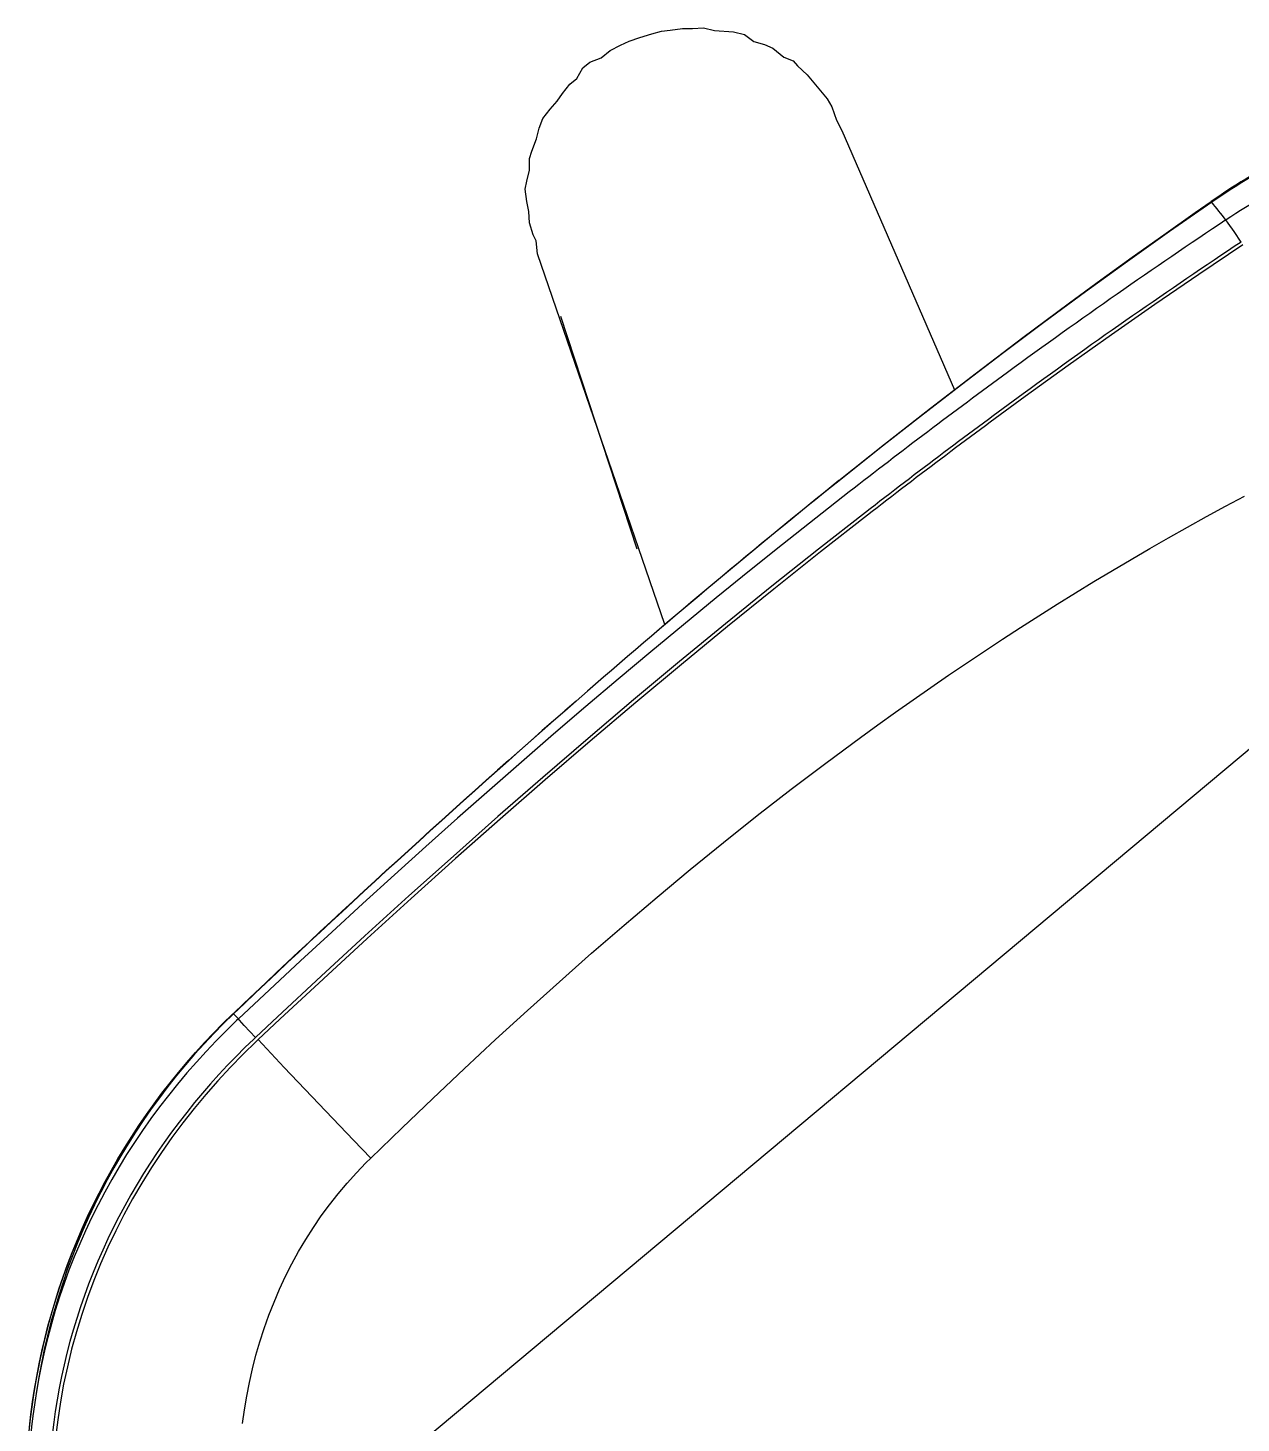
# Model space of a CAD drawing. Extents: x 741 to 1339, y 725 to 848.
# Drawn here: x 1101.5345 to 1101.7153, y 786.4818 to 786.6898 of the extents above; entities that cross this region are included whole.
import ezdxf

# ---------------------------------------------------------------- set-up
doc = ezdxf.new("R2010")
doc.units = 0
doc.header["$MEASUREMENT"] = 0
doc.linetypes.add('CONTINU', pattern=[0])
for name, color, linetype in [('Lay Out', 31, 'CONTINUOUS'), ('PAREDES', 7, 'CONTINUOUS'), ('PENA-008', 8, 'CONTINUOUS')]:
    doc.layers.add(name, color=color, linetype=linetype)

# ---------------------------------------------------------------- blocks, each defined once
blk = doc.blocks.new('A$C12870BC7')
at = {"layer": 'Lay Out', "linetype": 'CONTINU', "ltscale": 0.6}
for p, q in [((0.4186453310797447, 0.4038751413200004), (0.4186453310791762, 0.1556179701617708)), ((0.352540520990317, 0.3981142307279839), (0.3518684743899598, 0.390481167432668)), ((0.3521516421497495, 0.3952555073901891), (0.3524036672541229, 0.3981028554953951)), ((0.3524047658681297, 0.3981045263042375), (0.3524036367370513, 0.3981025961004576)), ((0.3524062612038392, 0.3981310532549429), (0.3524036825127155, 0.3981027868319558)), ((0.3524077717981413, 0.3981062886641809), (0.3524047658681297, 0.3981045263042375)), ((0.3524194445719218, 0.3981092793355998), (0.3524077717981413, 0.3981062886641809)), ((0.3524386092829559, 0.3981115757440108), (0.3524194445719218, 0.3981092793355998)), ((0.3525404904733591, 0.3981142307279839), (0.3524386092829559, 0.3981115757440108)), ((0.3525431759741764, 0.3981425200386326), (0.352540520990317, 0.3981142307279839)), ((0.3559322323350784, 0.3980613980752565), (0.3559297604535345, 0.398039639414506)), ((0.356510194852774, 0.3980004784027784), (0.355929806229085, 0.3980396317852097)), ((0.3580462861092997, 0.3978559801442003), (0.356510194852774, 0.3980004784027784)), ((0.3599109239873428, 0.3976364480747776), (0.3580462861092997, 0.3978559801442003)), ((0.3603997767024225, 0.3975835620172035), (0.3595607255147684, 0.3897128776680034)), ((0.3599126176839604, 0.3976513632858456), (0.3599109087288639, 0.3976364480747776)), ((0.3516717004148973, 0.3895129985824184), (0.3521516421497495, 0.3952555073901891)), ((0.3512285469907397, 0.3837669421670995), (0.3516717004148973, 0.3895129985824184)), ((0.3518684743899598, 0.390481167432668), (0.3512611697232728, 0.3828180219498023)), ((0.3595607255147684, 0.3897128776680034), (0.3587951593972889, 0.3818433987421628)), ((0.3512611697232728, 0.3828180219498023), (0.3507181797513681, 0.3751388168661975)), ((0.3508209917120553, 0.378011692488613), (0.3512285469907397, 0.3837669421670995)), ((0.3587951593972889, 0.3818433987421628), (0.3581000876783378, 0.3739716310372074)), ((0.3504484089791617, 0.3722483557903757), (0.3508209917120553, 0.378011692488613)), ((0.3507181797513681, 0.3751388168661975), (0.350238222758037, 0.3674473515554979)), ((0.3581000876783378, 0.3739716310372074), (0.3574727943401399, 0.3660886025388805)), ((0.3886036700857289, 0.3705868623226394), (0.3892603971241329, 0.3737466440441182)), ((0.3499539563843541, 0.3635913995012885), (0.3504484089791617, 0.3722483557903757)), ((0.3879699376488475, 0.3674228158427155), (0.3886036700857289, 0.3705868623226394)), ((0.350238222758037, 0.3674473515554979), (0.3498198797001919, 0.3597457583971533)), ((0.3574727943401399, 0.3660886025388805), (0.3569113720666905, 0.35819058253675)), ((0.3873590472280171, 0.3642547258528026), (0.3879699376488475, 0.3674228158427155)), ((0.2973512356924743, 0.3638305256836389), (0.2993079712497888, 0.3640751176283317)), ((0.2993079712497888, 0.3640751176283317), (0.3039552181986096, 0.3640751176283317)), ((0.3039552181986096, 0.3640751176283317), (0.3053004738941922, 0.3638305256836389)), ((0.3867708614967, 0.3610827945285706), (0.3873590472280171, 0.3642547258528026)), ((0.2903803652694137, 0.3611400142922463), (0.29172562096511, 0.3621183820710172)), ((0.29172562096511, 0.3621183820710172), (0.29294858068846, 0.3627298619326353)), ((0.29294858068846, 0.3627298619326353), (0.2950276122181208, 0.3630967498495608)), ((0.2950276122181208, 0.3630967498495608), (0.2963728679138171, 0.3638305256836389)), ((0.2963728679138171, 0.3638305256836389), (0.2973512356924743, 0.3638305256836389)), ((0.3053004738941922, 0.3638305256836389), (0.3072572094516204, 0.3630967498495608)), ((0.3072572094516204, 0.3630967498495608), (0.3089693530642421, 0.3627298619326353)), ((0.3089693530642421, 0.3627298619326353), (0.3493701985785833, 0.3507874736358332)), ((0.3495349572097552, 0.3549232167502083), (0.3499539563843541, 0.3635913995012885)), ((0.2853662304036675, 0.3577157270670028), (0.2873229659609819, 0.35979475859655)), ((0.2873229659609819, 0.35979475859655), (0.2886682216566783, 0.3607731263753209)), ((0.2886682216566783, 0.3607731263753209), (0.2903803652694137, 0.3611400142922463)), ((0.3862052889036818, 0.3579072393040548), (0.3867708614967, 0.3610827945285706)), ((0.2840209747079712, 0.3567373592882319), (0.2853662304036675, 0.3577157270670028)), ((0.3498198797001919, 0.3597457583971533), (0.3494617467931107, 0.3520365855649885)), ((0.385662161605012, 0.3547282585398221), (0.3862052889036818, 0.3579072393040548)), ((0.2830426069293139, 0.3553921035925356), (0.2840209747079712, 0.3567373592882319)), ((0.2810858713718858, 0.3527015922011429), (0.282064239150543, 0.354291439841532)), ((0.282064239150543, 0.354291439841532), (0.2830426069293139, 0.3553921035925356)), ((0.3491893057784523, 0.3462467333599903), (0.3495349572097552, 0.3549232167502083)), ((0.3851413575326319, 0.3515460544117701), (0.385662161605012, 0.3547282585398221)), ((0.2797406156761895, 0.350255672754443), (0.2803520955379213, 0.3516009284501393)), ((0.2803520955379213, 0.3516009284501393), (0.2810858713718858, 0.3527015922011429)), ((0.3494617467931107, 0.3520365855649885), (0.3491622829256471, 0.3443215496433965)), ((0.3846427393597764, 0.3483608252804657), (0.3851413575326319, 0.3515460544117701)), ((0.279006839842225, 0.3485435291418213), (0.2797406156761895, 0.350255672754443)), ((0.2783953599804931, 0.3469536815014322), (0.279006839842225, 0.3485435291418213)), ((0.3841661850181595, 0.3451727580629864), (0.3846427393597764, 0.3483608252804657)), ((0.2776615841465286, 0.3438962821931142), (0.2780284720635677, 0.3456084258057359)), ((0.2780284720635677, 0.3456084258057359), (0.2783953599804931, 0.3469536815014322)), ((0.3489147590868811, 0.3375639405685575), (0.3491893057784523, 0.3462467333599903)), ((0.2776615841465286, 0.3421841385804925), (0.2776615841465286, 0.3438962821931142)), ((0.3491622829256471, 0.3443215496433965), (0.3489198859522844, 0.3366020010123663)), ((0.383711541922537, 0.3419820549347747), (0.3841661850181595, 0.3451727580629864)), ((0.2770501042847968, 0.3404719949676434), (0.2776615841465286, 0.3421841385804925)), ((0.3832786880046228, 0.3387889066275562), (0.383711541922537, 0.3419820549347747)), ((0.2770501042847968, 0.339126739271947), (0.2770501042847968, 0.3404719949676434)), ((0.2776615841465286, 0.3374145956593253), (0.2770501042847968, 0.339126739271947)), ((0.2776615841465286, 0.336069339963629), (0.2776615841465286, 0.3374145956593253)), ((0.348708921546347, 0.3288733811864546), (0.3489147590868811, 0.3375639405685575)), ((0.3828674706792867, 0.3355935115021254), (0.3832786880046228, 0.3387889066275562)), ((0.278028472063454, 0.3343571963510072), (0.2776615841465286, 0.336069339963629)), ((0.3489198859522844, 0.3366020010123663), (0.3487328164008545, 0.3288759236386483)), ((0.3824777373610573, 0.3323960641048558), (0.3828674706792867, 0.3355935115021254)), ((0.2783953599804931, 0.3330119406553109), (0.278028472063454, 0.3343571963510072)), ((0.2786399519251859, 0.3314220930149219), (0.2783953599804931, 0.3330119406553109)), ((0.2790068398421113, 0.3297099494023001), (0.2786399519251859, 0.3314220930149219)), ((0.3821093507232831, 0.3291967418156361), (0.3824777373610573, 0.3323960641048558)), ((0.2797406156761895, 0.3283646937066038), (0.2790068398421113, 0.3297099494023001)), ((0.3509799397964457, 0.3289601888586873), (0.3507725306274665, 0.3226650238016333)), ((0.3548866417143586, 0.3288405257612936), (0.3545922131610837, 0.3199943808927088)), ((0.3553845732535024, 0.3288184295056595), (0.3550895038420663, 0.3199437321168404)), ((0.3817621276636487, 0.3259957162934057), (0.3821093507232831, 0.3291967418156361)), ((0.2807189834548467, 0.3270194380109075), (0.2797406156761895, 0.3283646937066038)), ((0.2816973512335039, 0.3253072943982858), (0.2807189834548467, 0.3270194380109075)), ((0.2823088310952357, 0.3243289266195148), (0.2816973512335039, 0.3253072943982858)), ((0.381435930855389, 0.3227931477527051), (0.3817621276636487, 0.3259957162934057)), ((0.2836540867908184, 0.3232282628685113), (0.2823088310952357, 0.3243289266195148)), ((0.2846324545695893, 0.3218830071728149), (0.2836540867908184, 0.3232282628685113)), ((0.3507725306274665, 0.3226650238016333), (0.3506015130473656, 0.3163313157035788)), ((0.3811305771961884, 0.3195891925929715), (0.381435930855389, 0.3227931477527051)), ((0.2853662304035538, 0.320904639394044), (0.2846324545695893, 0.3218830071728149)), ((0.2869560780439429, 0.3199262716155005), (0.2853662304035538, 0.320904639394044)), ((0.2883013337395255, 0.3191924957814223), (0.2869560780439429, 0.3199262716155005)), ((0.2896465894352218, 0.3182141280026514), (0.2883013337395255, 0.3191924957814223)), ((0.2913587330479572, 0.3174803521688006), (0.2896465894352218, 0.3182141280026514)), ((0.3545922131610837, 0.3199943808927088), (0.3543702015809345, 0.3111076883935908)), ((0.3550895038420663, 0.3199437321168404), (0.3548682551882507, 0.3110661804296484)), ((0.3808458988422103, 0.3163839957708348), (0.3811305771961884, 0.3195891925929715)), ((0.2923371008266145, 0.3172357602241078), (0.2913587330479572, 0.3174803521688006)), ((0.2939269484670035, 0.3161350964731042), (0.2923371008266145, 0.3172357602241078)), ((0.3485259746867655, 0.2952218447844785), (0.2939269484670035, 0.3161350964731042)), ((0.3506015130473656, 0.3163313157035788), (0.3504675584313759, 0.3099967903203975)), ((0.3805816974326603, 0.3131776993809723), (0.3808458988422103, 0.3163839957708348)), ((0.3372197226734102, 0.2992582522906702), (0.3033437383367641, 0.3128331052200934)), ((0.3803378051235882, 0.3099704345511469), (0.3805816974326603, 0.3131776993809723)), ((0.3504675584313759, 0.3099967903203975), (0.3503700106628571, 0.3036619094016402)), ((0.3543702015809345, 0.3111076883935908), (0.3542204086131164, 0.3022189166222375)), ((0.3548682551882507, 0.3110661804296484), (0.354719087820115, 0.3021863509302563)), ((0.3801140235541993, 0.3067623293104731), (0.3803378051235882, 0.3099704345511469)), ((0.379725953415516, 0.3003440808620468), (0.3801140235541993, 0.3067623293104731)), ((0.3503700106628571, 0.3036619094016402), (0.350308167849505, 0.2973270986958738)), ((0.3542204086131164, 0.3022189166222375), (0.3541410947853478, 0.2933293024129995)), ((0.354719087820115, 0.3021863509302563), (0.3546403385578856, 0.2933050299100302)), ((0.3794157628029211, 0.2939238728845481), (0.379725953415516, 0.3003440808620468)), ((0.350308167849505, 0.2973270986958738), (0.3502813586160869, 0.2909927545079114)), ((0.3541410947853478, 0.2933293024129995), (0.3541304901085027, 0.2844399740033765)), ((0.3546403385578856, 0.2933050299100302), (0.3546302526709155, 0.2844231133301633)), ((0.3791815901761879, 0.2875025617634179), (0.3794157628029211, 0.2939238728845481)), ((0.3502813586160869, 0.2909927545079114), (0.3502888963287774, 0.2846592504925098)), ((0.3790214366678697, 0.281080957869122), (0.3791815901761879, 0.2875025617634179)), ((0.3502888963287774, 0.2846592504925098), (0.3503300638369069, 0.2783269423641883)), ((0.3541304901085027, 0.2844399740033765), (0.3541867788176774, 0.2755519959732879)), ((0.3546302526709155, 0.2844231133301633), (0.3546870754285578, 0.2755415190865875)), ((0.378933120308659, 0.2746598432015759), (0.3790214366678697, 0.281080957869122)), ((0.3503300638369069, 0.2783269423641883), (0.3504041897651291, 0.2719961791617749)), ((0.3541867788176774, 0.2755519959732879), (0.3543080993725312, 0.2666663429615852)), ((0.3546870754285578, 0.2755415190865875), (0.3548089910660224, 0.2666610749547687)), ((0.3789143065438907, 0.2682399587527158), (0.378933120308659, 0.2746598432015759)), ((0.3504041897651291, 0.2719961791617749), (0.3505105569627744, 0.2656672488899545)), ((0.3543080993725312, 0.2666663429615852), (0.3544925597155384, 0.257783144665396)), ((0.3548089910660224, 0.2666610749547687), (0.354994122784376, 0.2577824351437954)), ((0.3789624471991715, 0.2618214933468295), (0.3789143065438907, 0.2682399587527158)), ((0.3505105569627744, 0.2656672488899545), (0.3506484787959039, 0.2593399646321046)), ((0.3790748109982474, 0.2554044622427369), (0.3789624471991715, 0.2618214933468295)), ((0.3506484787959039, 0.2593399646321046), (0.3508172686309194, 0.2530142863340785)), ((0.3544925597155384, 0.257783144665396), (0.3547381457212282, 0.2489023228850016)), ((0.354994122784376, 0.2577824351437954), (0.3552404717163995, 0.2489059811168914)), ((0.379248392010993, 0.248989327010591), (0.3790748109982474, 0.2554044622427369)), ((0.3508172686309194, 0.2530142863340785), (0.3510161940584453, 0.2466904314301388)), ((0.3547381457212282, 0.2489023228850016), (0.355042766971053, 0.2400250525268035)), ((0.3552404717163995, 0.2489059811168914), (0.355545916926701, 0.2400330670686941)), ((0.3794799096538668, 0.2425767819136269), (0.379248392010993, 0.248989327010591)), ((0.3510161940584453, 0.2466904314301388), (0.3512444921520341, 0.2403690369640259)), ((0.3797657476559948, 0.2361675021416119), (0.3794799096538668, 0.2425767819136269)), ((0.3512444921520341, 0.2403690369640259), (0.3515014305023101, 0.2340513960955519)), ((0.355042766971053, 0.2400250525268035), (0.3554041499444907, 0.2311542365259953)), ((0.355545916926701, 0.2400330670686941), (0.3559079865338504, 0.2311712497846798)), ((0.3801019845755604, 0.2297618653431215), (0.3797657476559948, 0.2361675021416119)), ((0.3515014305023101, 0.2340513960955519), (0.3517861851489101, 0.2277376003760452)), ((0.3554041499444907, 0.2311542365259953), (0.3558197617258543, 0.2222889250390523)), ((0.3559079865338504, 0.2311712497846798), (0.3563242696904467, 0.222316604008725)), ((0.3804842717320867, 0.2233597303768562), (0.3801019845755604, 0.2297618653431215)), ((0.3517861851489101, 0.2277376003760452), (0.3520979168727649, 0.2214265359332472)), ((0.3809078637235075, 0.2169601969894899), (0.3804842717320867, 0.2233597303768562)), ((0.3520979168727649, 0.2214265359332472), (0.3524357559377336, 0.2151166311384856)), ((0.3558197617258543, 0.2222889250390523), (0.356286825263112, 0.2134250554831993)), ((0.3563242696904467, 0.222316604008725), (0.3567922639979884, 0.2134581512300571)), ((0.3813674810992893, 0.2105623649279238), (0.3809078637235075, 0.2169601969894899)), ((0.3524357559377336, 0.2151166311384856), (0.3527987868321247, 0.2088071764701596)), ((0.356286825263112, 0.2134250554831993), (0.3565386977822413, 0.2089929948222249)), ((0.3567922639979884, 0.2134581512300571), (0.3570447468582074, 0.2090266017298887)), ((0.3627167078623756, 0.2093695905480359), (0.3776398380055639, 0.2103198458865023)), ((0.3776398380055639, 0.2103198458865023), (0.3813674810992893, 0.2105623649279238)), ((0.3814517081729605, 0.2095441252186134), (0.3813674810992893, 0.2105623649279238)), ((0.3516887899656354, 0.2086583600480623), (0.351690620989018, 0.2086563611810703)), ((0.3516887899656354, 0.2086583600480623), (0.351697899306771, 0.2085186071915501)), ((0.351690620989018, 0.2086563688101393), (0.3517487254629827, 0.2087077519027076)), ((0.351690620989018, 0.2086563688101393), (0.3516997455886326, 0.2085166083245582)), ((0.351847539689345, 0.2065476631501184), (0.3516978382726279, 0.2085195379618341)), ((0.3516996845544895, 0.2085175696118), (0.3518420313608317, 0.2066328667695103)), ((0.3517487254629827, 0.2087077519027076), (0.3518943223356814, 0.2087108417547512)), ((0.3518943223356814, 0.2087108417547512), (0.3528018690547583, 0.2087552898463088)), ((0.3527988020907173, 0.2088069247045183), (0.3528018690547583, 0.2087552898463088)), ((0.3530602111897565, 0.2087578456496573), (0.3528018690547583, 0.2087552898463088)), ((0.3528018690547583, 0.2087552898463088), (0.3528243143492205, 0.2083899091385462)), ((0.3528243143492205, 0.2083898938799535), (0.3529810804643034, 0.2062508084907364)), ((0.3540863777042773, 0.2087977085536892), (0.3530602111897565, 0.2087578456496573)), ((0.3565417189707318, 0.2089415506957408), (0.3540863777042773, 0.2087977085536892)), ((0.3565386977822413, 0.2089929948222249), (0.3565417189707318, 0.2089415430664445)), ((0.3565417037122529, 0.2089415506957408), (0.3565631419438091, 0.2085868738452206)), ((0.3565631266853302, 0.2085868738452206), (0.3566935260642481, 0.2067477863720484)), ((0.3570447468582074, 0.2090266017298887), (0.3627167078623756, 0.2093695905480359)), ((0.3570447468582074, 0.2090266017298887), (0.3570690994686743, 0.208622708497856)), ((0.3570690994686743, 0.208622708497856), (0.3572738994293445, 0.2059049129232022)), ((0.3816716903688189, 0.2075049221528076), (0.3814517081729605, 0.2095441252186134)), ((0.3518420313608317, 0.2066328667695103), (0.3520199610539407, 0.2047520853689235)), ((0.3520363029372788, 0.2045792291362574), (0.351847539689345, 0.2065476631501184)), ((0.3529810804643034, 0.2062508084907364), (0.3531814554519883, 0.2041111814239827)), ((0.3566935260642481, 0.2067477863720484), (0.3568565481756991, 0.2049081572211122)), ((0.3572738994293445, 0.2059049129232022), (0.3575498499054106, 0.2031941133834749)), ((0.3819607021447951, 0.2054649561605544), (0.3816716903688189, 0.2075049221528076)), ((0.3520199610539407, 0.2047520853689235), (0.3522333668243505, 0.202875988336487)), ((0.3522637618117983, 0.2026171045238385), (0.3520363029372788, 0.2045792291362574)), ((0.3531814554519883, 0.2041111814239827), (0.3534257292241705, 0.2019721036640618)), ((0.3568565481756991, 0.2049081572211122), (0.357052421897663, 0.203068535699245)), ((0.3823189113443846, 0.2034276375227506), (0.3819607021447951, 0.2054649561605544)), ((0.3522333668243505, 0.202875988336487), (0.3524820655697454, 0.2010053767446749)), ((0.3525300078642317, 0.2006598550110681), (0.3522637618117983, 0.2026171045238385)), ((0.3534257292241705, 0.2019721036640618), (0.3537141001418718, 0.1998351239517575)), ((0.357052421897663, 0.203068535699245), (0.357281284556791, 0.2012299593868789)), ((0.3575498499054106, 0.2031941133834749), (0.3578969966723093, 0.2004924002972217)), ((0.3827461958996423, 0.2013963460035626), (0.3823189113443846, 0.2034276375227506)), ((0.3524820655697454, 0.2010053767446749), (0.3527658741875825, 0.1991410211494582)), ((0.3528344765288125, 0.1987109976885364), (0.3525300078642317, 0.2006598550110681)), ((0.3537141001418718, 0.1998351239517575), (0.3540467513074077, 0.1977018444324727)), ((0.357281284556791, 0.2012299593868789), (0.3575432887384409, 0.1993934734926057)), ((0.3578969966723093, 0.2004924002972217), (0.3583153702473396, 0.1978019098580859)), ((0.3832422201227814, 0.1993743774448973), (0.3827461958996423, 0.2013963460035626)), ((0.3527658741875825, 0.1991410211494582), (0.3530846095756601, 0.1972836921061258)), ((0.3531773966835203, 0.1967685413183204), (0.3528344765288125, 0.1987109976885364)), ((0.3540467513074077, 0.1977018444324727), (0.3544238047889507, 0.1955738443637216)), ((0.3575432887384409, 0.1993934734926057), (0.357838510735121, 0.1975601308549955)), ((0.3583153702473396, 0.1978019098580859), (0.3588050011472319, 0.1951248087771233)), ((0.3838063278971617, 0.1973649895424074), (0.3832422201227814, 0.1993743774448973)), ((0.3530846095756601, 0.1972836921061258), (0.3534380581147047, 0.1954341372827599)), ((0.3535579291093995, 0.1948364378593084), (0.3531773966835203, 0.1967685413183204)), ((0.3544238047889507, 0.1955738443637216), (0.354845306362165, 0.1934527106325419)), ((0.357838510735121, 0.1975601308549955), (0.3581670420981595, 0.195730969054253)), ((0.3581670420981595, 0.195730969054253), (0.3585289438614723, 0.1939070256699011)), ((0.3844376494866424, 0.1953713560699413), (0.3838063278971617, 0.1973649895424074)), ((0.3534380581147047, 0.1954341372827599), (0.3538259756680304, 0.1935930967181463)), ((0.3539765010452243, 0.1929122078008874), (0.3535579291093995, 0.1948364378593084)), ((0.3538259756680304, 0.1935930967181463), (0.3542481180994059, 0.191761287562727)), ((0.354845306362165, 0.1934527106325419), (0.3553113018024874, 0.191340022496675)), ((0.3585289438614723, 0.1939070256699011), (0.3589242312838792, 0.1920893764283989)), ((0.3588050011472319, 0.1951248087771233), (0.3593659351478777, 0.1924633019116442)), ((0.3851351167944017, 0.1933964982158756), (0.3844376494866424, 0.1953713560699413)), ((0.3544320443939455, 0.1910001616768255), (0.3539765010452243, 0.1929122078008874)), ((0.3542481180994059, 0.191761287562727), (0.3547042260136664, 0.1899394269673991)), ((0.3553113018024874, 0.191340022496675), (0.3558217300758884, 0.1892374126182546)), ((0.3589242312838792, 0.1920893764283989), (0.3593528891065603, 0.1902790665385652)), ((0.3593659351478777, 0.1924633019116442), (0.3599981264734993, 0.189819609377551)), ((0.385897432845411, 0.1914432693252053), (0.3851351167944017, 0.1933964982158756)), ((0.3867231175626671, 0.1895143854155918), (0.385897432845411, 0.1914432693252053)), ((0.3549251084627372, 0.1890974537716517), (0.3544320443939455, 0.1910001616768255)), ((0.3547042260136664, 0.1899394269673991), (0.3551940094989163, 0.1881282015661014)), ((0.3593528891065603, 0.1902790665385652), (0.3598148715540788, 0.1884771564684939)), ((0.3599981264734993, 0.189819609377551), (0.3607015598656176, 0.1871959589195882)), ((0.387610538283468, 0.1876124099199075), (0.3867231175626671, 0.1895143854155918)), ((0.3554544115350495, 0.1872086845317114), (0.3549251084627372, 0.1890974537716517)), ((0.3551940094989163, 0.1881282015661014), (0.3557171939016257, 0.1863282903630221)), ((0.3560206860203721, 0.1853306725540875), (0.3554544115350495, 0.1872086845317114)), ((0.3558217300758884, 0.1892374126182546), (0.356376514889746, 0.1871464755138419)), ((0.3598148715540788, 0.1884771564684939), (0.3603101175922916, 0.1866847066855968)), ((0.3607015598656176, 0.1871959589195882), (0.3614761285145391, 0.1845946164294361)), ((0.3885578945017301, 0.185739730797664), (0.387610538283468, 0.1876124099199075)), ((0.3557171939016257, 0.1863282903630221), (0.3562734740511928, 0.1845403647337349)), ((0.3566223755488522, 0.1834682242747618), (0.3560206860203721, 0.1853306725540875)), ((0.356376514889746, 0.1871464755138419), (0.3569754884002236, 0.1850687980700201)), ((0.3603101175922916, 0.1866847066855968), (0.3608385204115052, 0.1849027623991475)), ((0.3895632636428559, 0.1838985986817221), (0.3885578945017301, 0.185739730797664)), ((0.3562734740511928, 0.1845403647337349), (0.3568625295186507, 0.18276507316547)), ((0.3572604566662108, 0.1816179294128375), (0.3566223755488522, 0.1834682242747618)), ((0.3569754884002236, 0.1850687980700201), (0.357618436988048, 0.1830059595445306)), ((0.3608385204115052, 0.1849027623991475), (0.361399912167883, 0.1831323611891236)), ((0.361399912167883, 0.1831323611891236), (0.3619941402762947, 0.1813745330059788)), ((0.3614761285145391, 0.1845946164294361), (0.3623216950934989, 0.1820178477983205)), ((0.3906246315811472, 0.1820910811027403), (0.3895632636428559, 0.1838985986817221)), ((0.3568625295186507, 0.18276507316547), (0.3574840246162125, 0.1810030565163885)), ((0.3579330830906997, 0.1797847393606986), (0.3572604566662108, 0.1816179294128375)), ((0.3574840246162125, 0.1810030565163885), (0.3581376389149113, 0.1792549251274664)), ((0.357618436988048, 0.1830059595445306), (0.3583050859994614, 0.1809595010486333)), ((0.3583050859994614, 0.1809595010486333), (0.3590350997471319, 0.1789309865814772)), ((0.3619941402762947, 0.1813745330059788), (0.3626209606000543, 0.1796302849125055)), ((0.3623216950934989, 0.1820178477983205), (0.3632380307246308, 0.1794679189176946)), ((0.3917398316056619, 0.1803191082640438), (0.3906246315811472, 0.1820910811027403)), ((0.3586414144702417, 0.1779650607347918), (0.3579330830906997, 0.1797847393606986)), ((0.3581376389149113, 0.1792549251274664), (0.3588230062101161, 0.1775212969694309)), ((0.3590350997471319, 0.1789309865814772), (0.3598080357335789, 0.176921919108068)), ((0.3626209606000543, 0.1796302849125055), (0.3632801442614095, 0.177900639230316)), ((0.3632380307246308, 0.1794679189176946), (0.3642248760128837, 0.1769471109376042)), ((0.3929066664883862, 0.1785844120090729), (0.3917398316056619, 0.1803191082640438)), ((0.3593834061621806, 0.1761638983325753), (0.3586414144702417, 0.1779650607347918)), ((0.3588230062101161, 0.1775212969694309), (0.3595398060726325, 0.1758027594955962)), ((0.3598080357335789, 0.176921919108068), (0.3606234362029568, 0.1749338015934114)), ((0.3632801442614095, 0.177900639230316), (0.3639713708312797, 0.1761865801340861)), ((0.3642248760128837, 0.1769471109376042), (0.3652818494951475, 0.1744576897490475)), ((0.3941228474500917, 0.176888556336749), (0.3929066664883862, 0.1785844120090729)), ((0.3953861314873279, 0.1752328839975377), (0.3941228474500917, 0.176888556336749)), ((0.3601604009169819, 0.1743775672193948), (0.3593834061621806, 0.1761638983325753)), ((0.3595398060726325, 0.1758027594955962), (0.3602876265221653, 0.1740998925297532)), ((0.3606234362029568, 0.1749338015934114), (0.3614807213313611, 0.1729681217439207)), ((0.3639713708312797, 0.1761865801340861), (0.3646943198804706, 0.1744890917994013)), ((0.396694260337938, 0.1736185470101788), (0.3953861314873279, 0.1752328839975377)), ((0.360970094697052, 0.172611102709439), (0.3601604009169819, 0.1743775672193948)), ((0.3602876265221653, 0.1740998925297532), (0.3610661471298613, 0.1724132453789622)), ((0.3614807213313611, 0.1729681217439207), (0.362379250260517, 0.1710262909735007)), ((0.3646943198804706, 0.1744890917994013), (0.3654485946873933, 0.1728091278837525)), ((0.3652818494951475, 0.1744576897490475), (0.3664085086740556, 0.1720019212437052)), ((0.3654485946873933, 0.1728091278837525), (0.36623376801316, 0.171147657303905)), ((0.3980450215153155, 0.1720464914035489), (0.396694260337938, 0.1736185470101788)), ((0.3618140438721298, 0.1708607512048417), (0.360970094697052, 0.172611102709439)), ((0.3610661471298613, 0.1724132453789622), (0.361874940656719, 0.1707433978672412)), ((0.3626897307850072, 0.1691314717272832), (0.3618140438721298, 0.1708607512048417)), ((0.361874940656719, 0.1707433978672412), (0.3627136714151789, 0.1690908535261002)), ((0.362379250260517, 0.1710262909735007), (0.363318336356599, 0.1691097130665327)), ((0.36623376801316, 0.171147657303905), (0.3670493821020386, 0.1695055803129577)), ((0.3664085086740556, 0.1720019212437052), (0.3676042889840687, 0.1695820407960724)), ((0.3994362483085183, 0.1705174953624606), (0.3980450215153155, 0.1720464914035489)), ((0.3635988949080797, 0.167419541195855), (0.3626897307850072, 0.1691314717272832)), ((0.3627136714151789, 0.1690908535261002), (0.3635819121665804, 0.1674561464042341)), ((0.363318336356599, 0.1691097130665327), (0.3642971861763158, 0.1672197612908946)), ((0.3670493821020386, 0.1695055803129577), (0.3678949181639268, 0.1678838124226019)), ((0.3676042889840687, 0.1695820407960724), (0.3688685190500678, 0.1672003066678514)), ((0.3635819121665804, 0.1674561464042341), (0.364479296706179, 0.1658397800326981)), ((0.3645388049647522, 0.1657298270809093), (0.3635988949080797, 0.167419541195855)), ((0.3642971861763158, 0.1672197612908946), (0.3653149452420053, 0.1653577021038615)), ((0.3678949181639268, 0.1678838124226019), (0.3687698421504706, 0.166283223368751)), ((0.3688685190500678, 0.1672003066678514), (0.3702004359454918, 0.1648589160872831)), ((0.364479296706179, 0.1658397800326981), (0.3654054130535656, 0.1642422579430018)), ((0.3655113530124368, 0.1640586673359081), (0.3645388049647522, 0.1657298270809093)), ((0.3653149452420053, 0.1653577021038615), (0.3663706827834972, 0.1635248019638453)), ((0.3687698421504706, 0.166283223368751), (0.3696735437205803, 0.1647046218536303)), ((0.3696735437205803, 0.1647046218536303), (0.3706054125330525, 0.1631488165792376)), ((0.3702004359454918, 0.1648589160872831), (0.3715991089002841, 0.1625600815407466)), ((0.3654054130535656, 0.1642422579430018), (0.366359864487265, 0.1626640226325122)), ((0.3665137009649584, 0.1624107310701817), (0.3655113530124368, 0.1640586673359081)), ((0.366359864487265, 0.1626640226325122), (0.3673422390268684, 0.1611055928911043)), ((0.3663706827834972, 0.1635248019638453), (0.3674634222550708, 0.1617222205184277)), ((0.3675478171725786, 0.1607825393396212), (0.3665137009649584, 0.1624107310701817)), ((0.3706054125330525, 0.1631488165792376), (0.3715647772126545, 0.1616165552129729)), ((0.3715991089002841, 0.1625600815407466), (0.3730634393004379, 0.1603060155150757)), ((0.3673422390268684, 0.1611055928911043), (0.3683521399507867, 0.1595673806991869)), ((0.3674634222550708, 0.1617222205184277), (0.368592110818156, 0.1599510563819564)), ((0.3686107567392014, 0.1591785323755772), (0.3675478171725786, 0.1607825393396212)), ((0.3715647772126545, 0.1616165552129729), (0.3725509511257883, 0.1601085549061878)), ((0.3730634393004379, 0.1603060155150757), (0.3745922064636602, 0.1580988389455484)), ((0.3683521399507867, 0.1595673806991869), (0.3693891552786113, 0.1580498590710846)), ((0.368592110818156, 0.1599510563819564), (0.3697556651174523, 0.1582123013584038)), ((0.3697045490491178, 0.1575954143363703), (0.3686107567392014, 0.1591785323755772)), ((0.3697556651174523, 0.1582123013584038), (0.3709529712802464, 0.156506870959916)), ((0.3725509511257883, 0.1601085549061878), (0.3735632171214434, 0.1586254412584509)), ((0.3735632171214434, 0.1586254412584509), (0.3746008427903575, 0.1571678398691034)), ((0.3745922064636602, 0.1580988389455484), (0.3761841439321074, 0.1559405354405641)), ((0.3693891552786113, 0.1580498590710846), (0.3704528730301604, 0.1565534247283864)), ((0.3708262186895013, 0.1560373050240429), (0.3697045490491178, 0.1575954143363703)), ((0.3704528730301604, 0.1565534247283864), (0.3715428964837315, 0.1550785354270516)), ((0.3719778103028943, 0.1545011985090383), (0.3708262186895013, 0.1560373050240429)), ((0.3709529712802464, 0.156506870959916), (0.3721828544000232, 0.1548355586296708)), ((0.3746008427903575, 0.1571678398691034), (0.3756630957232687, 0.1557362695282478)), ((0.3715428964837315, 0.1550785354270516), (0.3726587831419579, 0.1536255573717114)), ((0.3731563179593991, 0.1529909246815038), (0.3719778103028943, 0.1545011985090383)), ((0.3721828544000232, 0.1548355586296708), (0.3734441395701538, 0.1531990967769303)), ((0.3756630957232687, 0.1557362695282478), (0.3767492129937295, 0.1543312032502087)), ((0.3761841439321074, 0.1559405354405641), (0.3778378784382426, 0.1538329360235053)), ((0.3767492129937295, 0.1543312032502087), (0.3778584621923642, 0.1529530682739875)), ((0.3726587831419579, 0.1536255573717114), (0.3738001362832506, 0.1521949178009123)), ((0.3743638015602642, 0.1515037217482273), (0.3731563179593991, 0.1529909246815038)), ((0.3734441395701538, 0.1531990967769303), (0.3747356671423745, 0.1515980499673475)), ((0.3738001362832506, 0.1521949178009123), (0.3749665439272007, 0.150786998178333)), ((0.3778378784382426, 0.1538329360235053), (0.3795520061976845, 0.1517777191327383)), ((0.3778584621923642, 0.1529530682739875), (0.378990080392839, 0.1516022002868027)), ((0.3755973314682137, 0.1500430228777674), (0.3743638015602642, 0.1515037217482273)), ((0.3747356671423745, 0.1515980499673475), (0.3760562774687628, 0.1500329064738395)), ((0.3749665439272007, 0.150786998178333), (0.3761576093521057, 0.1494021341911917)), ((0.3768588455162103, 0.1486064172227231), (0.3755973314682137, 0.1500430228777674)), ((0.3760562774687628, 0.1500329064738395), (0.377404826159534, 0.14850403250081)), ((0.378990080392839, 0.1516022002868027), (0.3801433351857781, 0.1502788892010045)), ((0.3795520061976845, 0.1517777191327383), (0.3813250166161311, 0.1497764869132112)), ((0.3813250166161311, 0.1497764869132112), (0.3831553533236161, 0.1478306736671726)), ((0.3761576093521057, 0.1494021341911917), (0.3773729358363767, 0.1480407073029397)), ((0.3781455208766715, 0.1471969870058416), (0.3768588455162103, 0.1486064172227231)), ((0.3773729358363767, 0.1480407073029397), (0.3786120808825331, 0.1467030837179806)), ((0.3794591580557949, 0.1458126570671681), (0.3781455208766715, 0.1471969870058416)), ((0.3786120808825331, 0.1467030837179806), (0.379874663027465, 0.1453895991242149))]:
    blk.add_line(p, q, dxfattribs=at)
for centre, radius, start, end in [((0.4584390757939332, 0.3884226394409467), 0.1064764486579295, 167.1530197987217, 174.7686463741194), ((0.4587659058311715, 0.3881525406102497), 0.1066915404956785, 167.0144697036008, 174.6274116149142), ((0.4624238021939959, 0.3859362089240364), 0.1071795005868568, 166.1245768339694, 173.5042414737381), ((0.351329238015694, 0.2686988055727539), 0.1294218413661188, 87.96288740352931, 89.4637395543577), ((1.350864952364816, 0.2932546796264575), 1.000521873003552, 176.2634193325911, 177.9548612795107), ((1.355605471795286, 0.2915290335859169), 1.001413581370739, 176.1808015454136, 177.8647370010984), ((1.357082619358778, 0.2915041269000227), 1.002392324380746, 176.1853914846331, 177.8666563468942), ((1.908934072801856, 0.3091393688148543), 1.560483661234277, 181.0703427328531, 183.6918856000967), ((1.908925650094432, 0.3091393874112924), 1.560473651640011, 181.0703701090378, 183.6919810440376), ((0.4504906645033202, 0.2144459120297739), 0.09843664641517061, 222.0583522311632, 237.2377961617239)]:
    blk.add_arc(centre, radius, start, end, dxfattribs=at)
for centre, major_axis, ratio, start_param, end_param in [((0.4109614874035401, 0.3027308057207989), (0.002571616501620839, 0.2490519192497311), 0.2431697518053751, 1.1806062142805, 1.347643701280616), ((0.4105545119488738, 0.3077421215825922), (0.004102748252830159, 0.2391474867212141), 0.2350338850591258, 1.189469186472276, 1.362111417457589), ((0.5385114812361849, -0.08478527814030201), (0.1245750310179094, -0.6277983955107146), 0.2285765391819382, 3.948593854990067, 4.04779243476427), ((0.7325659060023213, -0.507159669605457), (0.3067599766807858, -1.066579396926527), 0.2166838983592701, 3.751751422895317, 3.822144269954714), ((0.5403805116639546, 0.3137099158780217), (0.0004688513763989402, 0.5581481596402327), 0.3439620009273443, 1.631537763275456, 1.760339109093858), ((0.4510527734105949, 0.2150369282178559), (0.09888215728165597, -0.01125338076713712), 0.9951914850701874, 3.31939748129574, 3.991985531661935), ((0.4475477674965873, 0.2151132132278377), (0.005215557915930493, -0.09559579081339577), 0.9607017605977078, -0.8791001477047915, -0.6088655628930044)]:
    blk.add_ellipse(centre, major_axis=major_axis, ratio=ratio, start_param=start_param, end_param=end_param, dxfattribs=at)
blk = doc.blocks.new('Layout')
at = {"layer": 'PENA-008', "color": 7, "ltscale": 0.2, "rotation": 309.9340696695724}
blk.add_blockref('A$C12870BC7', (1155.442080052279, 501.922035493262), dxfattribs=at)

msp = doc.modelspace()

# ---------------------------------------------------------------- block references
at = {"layer": 'PAREDES', "color": 7, "lineweight": 0}
msp.add_blockref('Layout', (-54.26272107964405, 284.7565376754262), dxfattribs=at)

doc.saveas('drawing.dxf')
